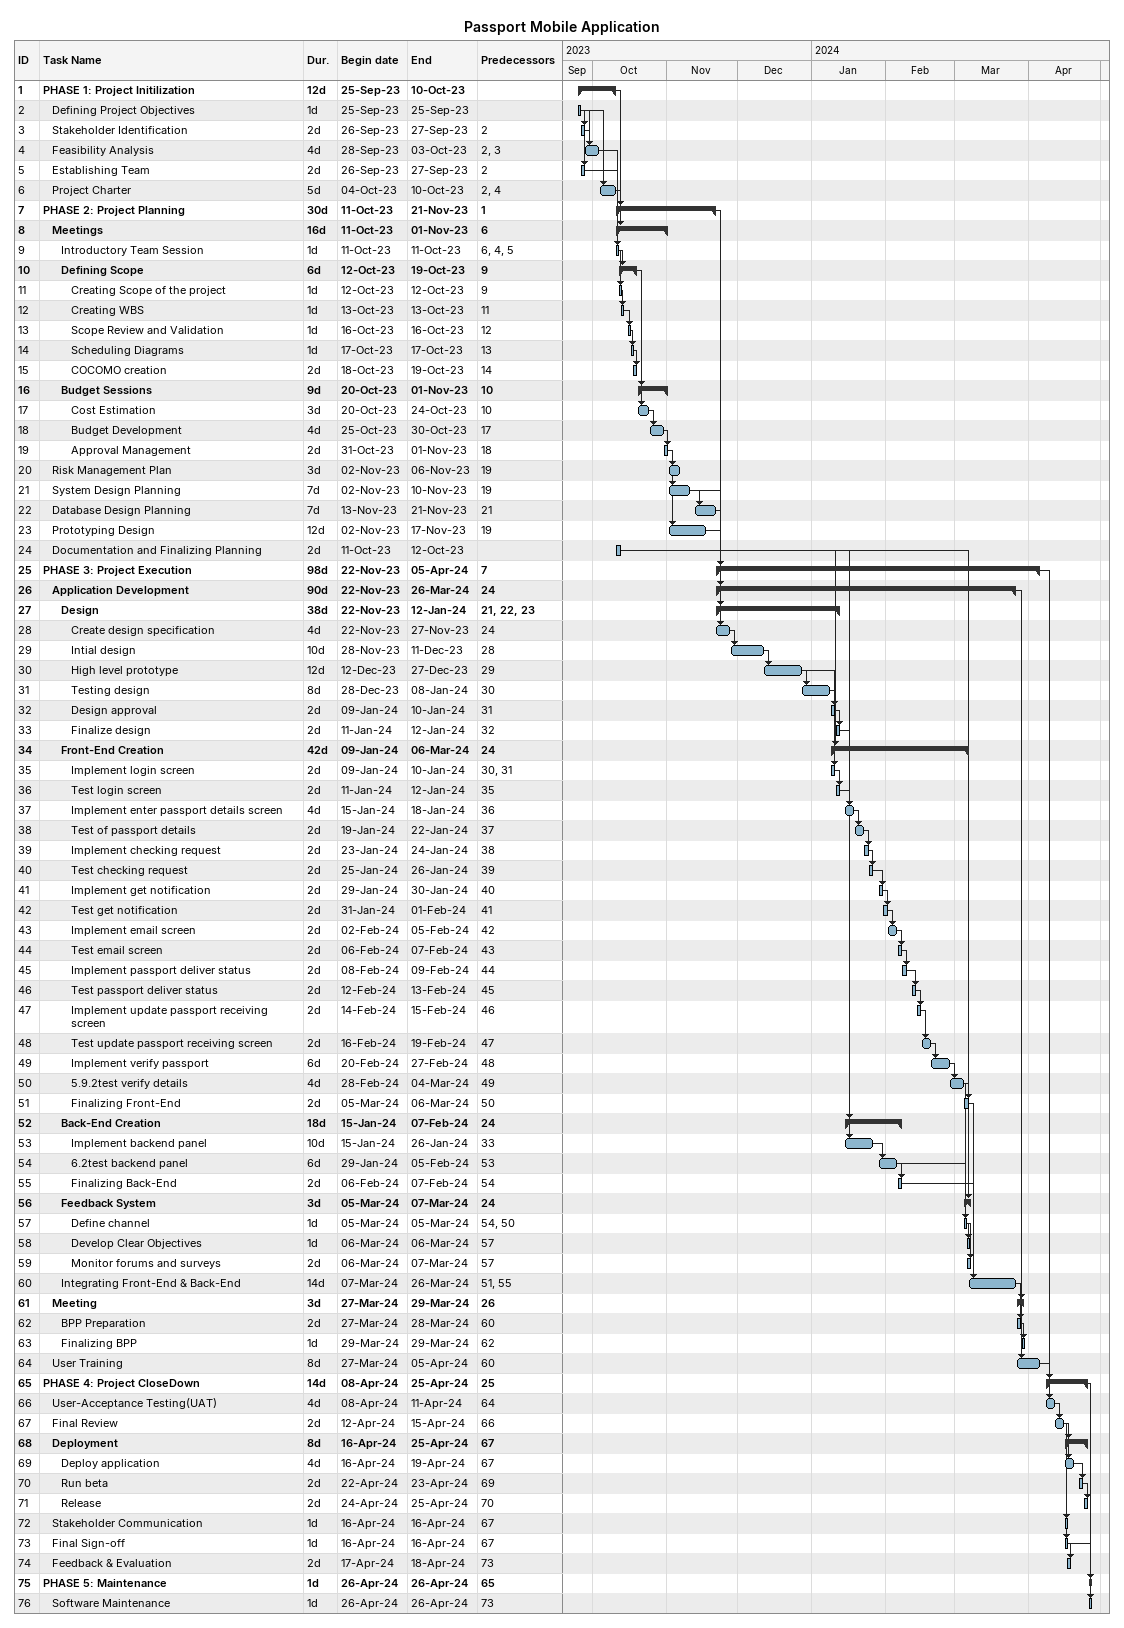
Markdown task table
Passport Mobile Application

| ID | Level | Task | Duration | Start | Finish | Predecessors |
|---|---|---|---|---|---|---|
| 1 | 1 | **PHASE 1: Project Initilization** | 12d | 2023-09-25 | 2023-10-10 |  |
| 2 | 2 | Defining Project Objectives | 1d | 2023-09-25 | 2023-09-25 |  |
| 3 | 2 | Stakeholder Identification | 2d | 2023-09-26 | 2023-09-27 | 2 |
| 4 | 2 | Feasibility Analysis | 4d | 2023-09-28 | 2023-10-03 | 2, 3 |
| 5 | 2 | Establishing Team | 2d | 2023-09-26 | 2023-09-27 | 2 |
| 6 | 2 | Project Charter | 5d | 2023-10-04 | 2023-10-10 | 2, 4 |
| 7 | 1 | **PHASE 2: Project Planning** | 30d | 2023-10-11 | 2023-11-21 | 1 |
| 8 | 2 | **Meetings** | 16d | 2023-10-11 | 2023-11-01 | 6 |
| 9 | 3 | Introductory Team Session | 1d | 2023-10-11 | 2023-10-11 | 6, 4, 5 |
| 10 | 3 | **Defining Scope** | 6d | 2023-10-12 | 2023-10-19 | 9 |
| 11 | 4 | Creating Scope of the project | 1d | 2023-10-12 | 2023-10-12 | 9 |
| 12 | 4 | Creating WBS | 1d | 2023-10-13 | 2023-10-13 | 11 |
| 13 | 4 | Scope Review and Validation | 1d | 2023-10-16 | 2023-10-16 | 12 |
| 14 | 4 | Scheduling Diagrams | 1d | 2023-10-17 | 2023-10-17 | 13 |
| 15 | 4 | COCOMO creation | 2d | 2023-10-18 | 2023-10-19 | 14 |
| 16 | 3 | **Budget Sessions** | 9d | 2023-10-20 | 2023-11-01 | 10 |
| 17 | 4 | Cost Estimation | 3d | 2023-10-20 | 2023-10-24 | 10 |
| 18 | 4 | Budget Development | 4d | 2023-10-25 | 2023-10-30 | 17 |
| 19 | 4 | Approval Management | 2d | 2023-10-31 | 2023-11-01 | 18 |
| 20 | 2 | Risk Management Plan | 3d | 2023-11-02 | 2023-11-06 | 19 |
| 21 | 2 | System Design Planning | 7d | 2023-11-02 | 2023-11-10 | 19 |
| 22 | 2 | Database Design Planning | 7d | 2023-11-13 | 2023-11-21 | 21 |
| 23 | 2 | Prototyping Design | 12d | 2023-11-02 | 2023-11-17 | 19 |
| 24 | 2 | Documentation and Finalizing Planning | 2d | 2023-10-11 | 2023-10-12 |  |
| 25 | 1 | **PHASE 3: Project Execution** | 98d | 2023-11-22 | 2024-04-05 | 7 |
| 26 | 2 | **Application Development** | 90d | 2023-11-22 | 2024-03-26 | 24 |
| 27 | 3 | **Design** | 38d | 2023-11-22 | 2024-01-12 | 21, 22, 23 |
| 28 | 4 | Create design specification | 4d | 2023-11-22 | 2023-11-27 | 24 |
| 29 | 4 | Intial design | 10d | 2023-11-28 | 2023-12-11 | 28 |
| 30 | 4 | High level prototype | 12d | 2023-12-12 | 2023-12-27 | 29 |
| 31 | 4 | Testing design | 8d | 2023-12-28 | 2024-01-08 | 30 |
| 32 | 4 | Design approval | 2d | 2024-01-09 | 2024-01-10 | 31 |
| 33 | 4 | Finalize design | 2d | 2024-01-11 | 2024-01-12 | 32 |
| 34 | 3 | **Front-End Creation** | 42d | 2024-01-09 | 2024-03-06 | 24 |
| 35 | 4 | Implement login screen | 2d | 2024-01-09 | 2024-01-10 | 30, 31 |
| 36 | 4 | Test login screen | 2d | 2024-01-11 | 2024-01-12 | 35 |
| 37 | 4 | Implement enter passport details screen | 4d | 2024-01-15 | 2024-01-18 | 36 |
| 38 | 4 | Test of passport details | 2d | 2024-01-19 | 2024-01-22 | 37 |
| 39 | 4 | Implement checking request | 2d | 2024-01-23 | 2024-01-24 | 38 |
| 40 | 4 | Test checking request | 2d | 2024-01-25 | 2024-01-26 | 39 |
| 41 | 4 | Implement get notification | 2d | 2024-01-29 | 2024-01-30 | 40 |
| 42 | 4 | Test get notification | 2d | 2024-01-31 | 2024-02-01 | 41 |
| 43 | 4 | Implement email screen | 2d | 2024-02-02 | 2024-02-05 | 42 |
| 44 | 4 | Test email screen | 2d | 2024-02-06 | 2024-02-07 | 43 |
| 45 | 4 | Implement passport deliver status | 2d | 2024-02-08 | 2024-02-09 | 44 |
| 46 | 4 | Test passport deliver status | 2d | 2024-02-12 | 2024-02-13 | 45 |
| 47 | 4 | Implement update passport receiving screen | 2d | 2024-02-14 | 2024-02-15 | 46 |
| 48 | 4 | Test update passport receiving screen | 2d | 2024-02-16 | 2024-02-19 | 47 |
| 49 | 4 | Implement verify passport | 6d | 2024-02-20 | 2024-02-27 | 48 |
| 50 | 4 | 5.9.2test verify details | 4d | 2024-02-28 | 2024-03-04 | 49 |
| 51 | 4 | Finalizing Front-End | 2d | 2024-03-05 | 2024-03-06 | 50 |
| 52 | 3 | **Back-End Creation** | 18d | 2024-01-15 | 2024-02-07 | 24 |
| 53 | 4 | Implement backend panel | 10d | 2024-01-15 | 2024-01-26 | 33 |
| 54 | 4 | 6.2test backend panel | 6d | 2024-01-29 | 2024-02-05 | 53 |
| 55 | 4 | Finalizing Back-End | 2d | 2024-02-06 | 2024-02-07 | 54 |
| 56 | 3 | **Feedback System** | 3d | 2024-03-05 | 2024-03-07 | 24 |
| 57 | 4 | Define channel | 1d | 2024-03-05 | 2024-03-05 | 54, 50 |
| 58 | 4 | Develop Clear Objectives | 1d | 2024-03-06 | 2024-03-06 | 57 |
| 59 | 4 | Monitor forums and surveys | 2d | 2024-03-06 | 2024-03-07 | 57 |
| 60 | 3 | Integrating Front-End & Back-End | 14d | 2024-03-07 | 2024-03-26 | 51, 55 |
| 61 | 2 | **Meeting** | 3d | 2024-03-27 | 2024-03-29 | 26 |
| 62 | 3 | BPP Preparation | 2d | 2024-03-27 | 2024-03-28 | 60 |
| 63 | 3 | Finalizing BPP | 1d | 2024-03-29 | 2024-03-29 | 62 |
| 64 | 2 | User Training | 8d | 2024-03-27 | 2024-04-05 | 60 |
| 65 | 1 | **PHASE 4: Project CloseDown** | 14d | 2024-04-08 | 2024-04-25 | 25 |
| 66 | 2 | User-Acceptance Testing(UAT) | 4d | 2024-04-08 | 2024-04-11 | 64 |
| 67 | 2 | Final Review | 2d | 2024-04-12 | 2024-04-15 | 66 |
| 68 | 2 | **Deployment** | 8d | 2024-04-16 | 2024-04-25 | 67 |
| 69 | 3 | Deploy application | 4d | 2024-04-16 | 2024-04-19 | 67 |
| 70 | 3 | Run beta | 2d | 2024-04-22 | 2024-04-23 | 69 |
| 71 | 3 | Release | 2d | 2024-04-24 | 2024-04-25 | 70 |
| 72 | 2 | Stakeholder Communication | 1d | 2024-04-16 | 2024-04-16 | 67 |
| 73 | 2 | Final Sign-off | 1d | 2024-04-16 | 2024-04-16 | 67 |
| 74 | 2 | Feedback & Evaluation | 2d | 2024-04-17 | 2024-04-18 | 73 |
| 75 | 1 | **PHASE 5: Maintenance** | 1d | 2024-04-26 | 2024-04-26 | 65 |
| 76 | 2 | Software Maintenance | 1d | 2024-04-26 | 2024-04-26 | 73 |
